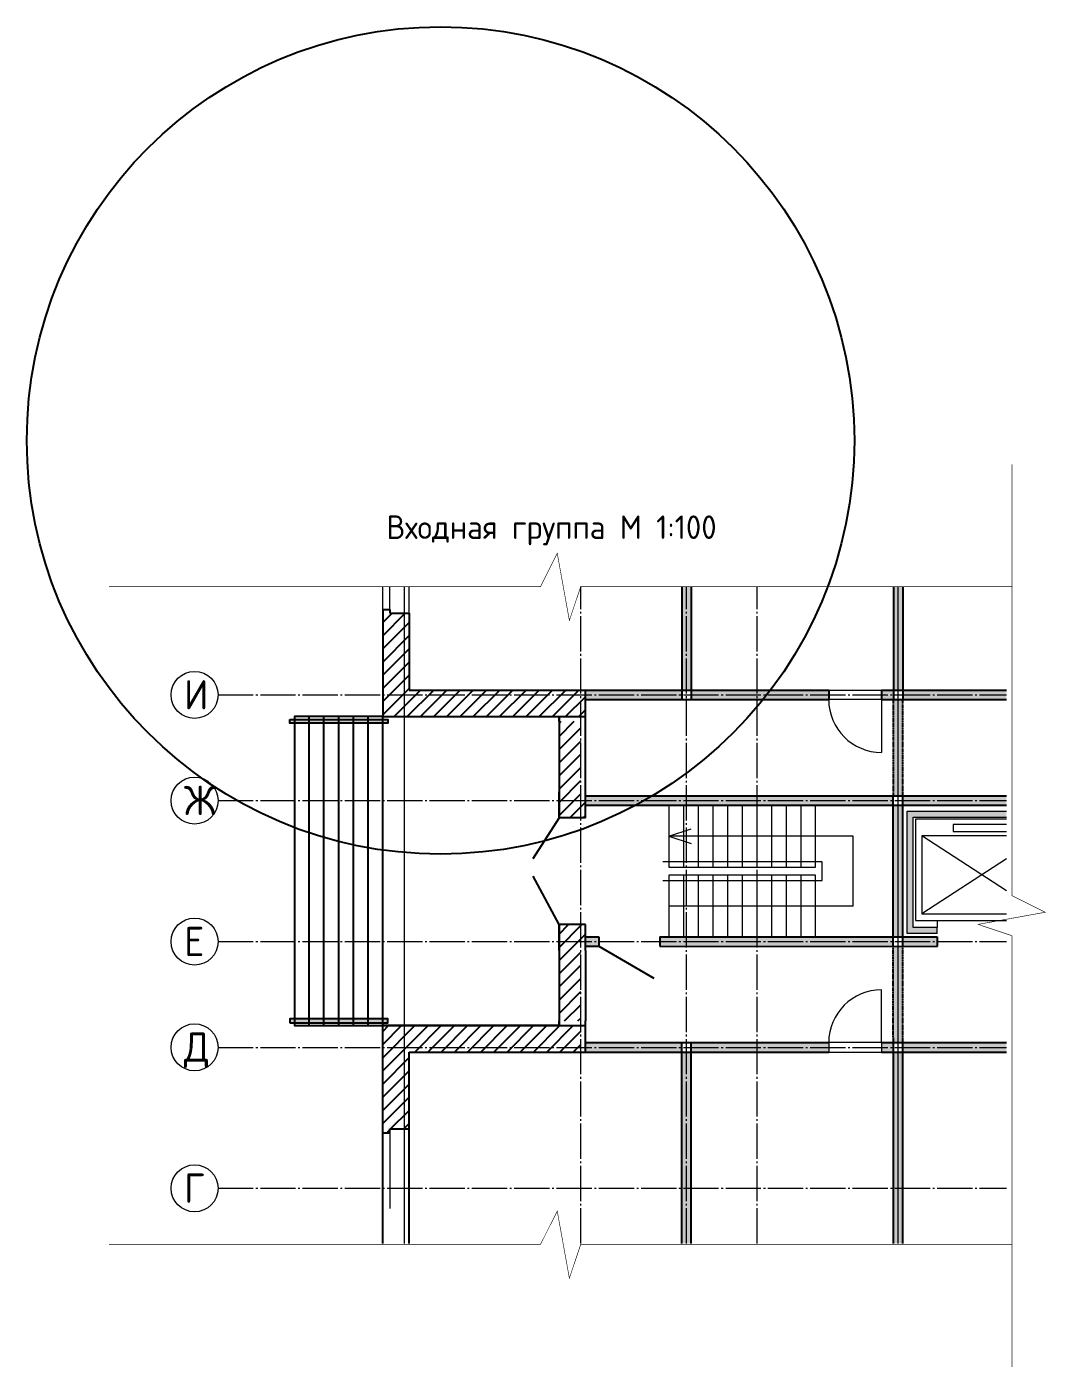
# Model space of a CAD drawing. Header units: millimetres. Extents: x -10163 to 1081624, y -5450 to 230390.
# Drawn here: x 169386 to 186735, y 61788 to 84606 of the extents above; entities that cross this region are included whole.
import ezdxf

# ---------------------------------------------------------------- set-up
doc = ezdxf.new("R2010")
doc.units = ezdxf.units.MM
doc.linetypes.add('DASHED', pattern=[7, 5, -2, 0])
doc.linetypes.add('Штрих-пунктир', pattern=[24, 20, -1.5, 1, -1.5])
for name, color, linetype in [('0шибки', 220, 'Continuous'), ('Лестница', 7, 'Continuous'), ('ЛИФТ', 10, 'Continuous'), ('норм двкри', 60, 'Continuous'), ('Оси 2', 253, 'Continuous'), ('Покрытия', 50, 'Continuous'), ('ПРОЁМЫ', 134, 'Continuous'), ('Стены', 40, 'Continuous')]:
    doc.layers.add(name, color=color, linetype=linetype)
doc.layers.add('Окна', color=130, linetype='Continuous', lineweight=5, transparency=0.5)
doc.styles.add('ГОСТ', font='GOST Common.ttf', dxfattribs={"height": 400})

msp = doc.modelspace()

# ---------------------------------------------------------------- hatches: boundary and pattern name
at = {"layer": 'Лестница', "lineweight": 9}
h = msp.add_hatch(color=256, dxfattribs=at)
h.dxf.hatch_style = 1
h.paths.add_polyline_path([(186059.305, 71152.56), (186059.305, 71252.56), (184370.218, 71252.56), (184370.218, 69172.56), (184880.218, 69172.56), (184880.218, 69272.56), (184470.218, 69272.56), (184470.218, 71152.56)])
at = {"layer": 'ПРОЁМЫ', "ltscale": 10}
h = msp.add_hatch(color=256, dxfattribs=at)
h.dxf.hatch_style = 1
h.paths.add_polyline_path([(180533.458, 67232.56), (178893.458, 67232.56), (178893.458, 67152.56), (180533.458, 67152.56)])
h.paths.add_polyline_path([(180533.458, 67312.56), (178893.458, 67312.56), (178893.458, 67232.56), (180533.458, 67232.56)])
h.paths.add_polyline_path([(181813.458, 67232.56), (180693.458, 67232.56), (180693.458, 67152.56), (181813.458, 67152.56)])
h.paths.add_polyline_path([(181813.458, 67312.56), (180693.458, 67312.56), (180693.458, 67232.56), (181813.458, 67232.56)])
h.paths.add_polyline_path([(180693.458, 67152.56), (180613.458, 67152.56), (180613.458, 63893.825), (180693.458, 63893.825)])
h.paths.add_polyline_path([(180613.458, 67152.56), (180533.458, 67152.56), (180533.458, 63893.825), (180613.458, 63893.825)])
h.paths.add_polyline_path([(183033.458, 67232.56), (181813.458, 67232.56), (181813.458, 67152.56), (183033.458, 67152.56)])
h.paths.add_polyline_path([(183033.458, 67312.56), (181813.458, 67312.56), (181813.458, 67232.56), (183033.458, 67232.56)])
h.paths.add_polyline_path([(184133.458, 67232.56), (183933.458, 67232.56), (183933.458, 67152.56), (184133.458, 67152.56)])
h.paths.add_polyline_path([(184133.458, 67312.56), (183933.458, 67312.56), (183933.458, 67232.56), (184133.458, 67232.56)])
h.paths.add_polyline_path([(186059.305, 67232.56), (184292.639, 67232.56), (184292.648, 67152.56), (185413.458, 67152.56), (186059.305, 67152.56)])
h.paths.add_polyline_path([(186059.305, 67312.56), (184292.63, 67312.56), (184292.639, 67232.56), (186059.305, 67232.56)])
h.paths.add_polyline_path([(184292.648, 67152.56), (184213.458, 67152.56), (184213.458, 63893.825), (184293.023, 63893.825)])
h.paths.add_polyline_path([(184213.458, 67152.56), (184133.458, 67152.56), (184133.458, 63893.825), (184213.458, 63893.825)])
h.paths.add_polyline_path([(184292.63, 68950.889), (184213.458, 68950.915), (184213.458, 67312.56), (184292.63, 67312.56)])
h.paths.add_polyline_path([(184213.458, 68950.915), (184132.63, 68950.941), (184133.458, 67312.56), (184213.458, 67312.56)])
h.paths.add_polyline_path([(184880.173, 69032.56), (184293.141, 69032.56), (184293.158, 68950.889), (184880.147, 68950.7)])
h.paths.add_polyline_path([(184880.199, 69112.56), (184293.125, 69112.56), (184293.141, 69032.56), (184880.173, 69032.56)])
h.paths.add_polyline_path([(184292.663, 71352.56), (184213.458, 71352.56), (184213.458, 69112.56), (184293.125, 69112.56)])
h.paths.add_polyline_path([(184213.458, 71352.56), (184133.103, 71352.56), (184132.662, 69112.56), (184213.458, 69112.56)])
h.paths.add_polyline_path([(184132.662, 69112.56), (181813.458, 69112.56), (181813.458, 69032.56), (184132.646, 69032.56)])
h.paths.add_polyline_path([(184132.646, 69032.56), (181813.458, 69032.56), (181813.458, 68951.688), (184132.63, 68950.941)])
h.paths.add_polyline_path([(181813.458, 69032.56), (180613.458, 69032.56), (180613.458, 68952.075), (181813.458, 68951.688)])
h.paths.add_polyline_path([(181813.458, 69112.56), (180613.458, 69112.56), (180613.458, 69032.56), (181813.458, 69032.56)])
h.paths.add_polyline_path([(180613.458, 71432.56), (178893.458, 71432.56), (178893.458, 71352.56), (180613.458, 71352.56)])
h.paths.add_polyline_path([(180613.458, 71513.044), (178893.458, 71512.49), (178893.458, 71432.56), (180613.458, 71432.56)])
h.paths.add_polyline_path([(181813.458, 71513.431), (180613.458, 71513.044), (180613.458, 71432.56), (181813.458, 71432.56)])
h.paths.add_polyline_path([(181813.458, 71432.56), (180613.458, 71432.56), (180613.458, 71352.56), (181813.458, 71352.56)])
h.paths.add_polyline_path([(184133.119, 71432.56), (181813.458, 71432.56), (181813.458, 71352.56), (184133.103, 71352.56)])
h.paths.add_polyline_path([(184133.135, 71514.179), (181813.458, 71513.431), (181813.458, 71432.56), (184133.119, 71432.56)])
h.paths.add_polyline_path([(186059.305, 71432.56), (184292.647, 71432.56), (184292.663, 71352.56), (186059.305, 71352.56)])
h.paths.add_polyline_path([(186059.305, 71514.8), (184292.63, 71514.23), (184292.647, 71432.56), (186059.305, 71432.56)])
h.paths.add_polyline_path([(184293.458, 73152.56), (184213.458, 73152.56), (184213.458, 71514.205), (184292.63, 71514.23)])
h.paths.add_polyline_path([(184213.458, 73152.56), (184133.458, 73152.56), (184133.455, 73139.065), (184133.979, 71514.179), (184213.458, 71514.205)])
h.paths.add_polyline_path([(186059.305, 73232.56), (184293.458, 73232.56), (184293.458, 73152.56), (186059.305, 73152.56)])
h.paths.add_polyline_path([(186059.305, 73312.56), (185513.458, 73312.56), (184293.458, 73312.56), (184293.458, 73232.56), (186059.305, 73232.56)])
h.paths.add_polyline_path([(184213.458, 75076.681), (184133.458, 75076.681), (184133.458, 73312.56), (184213.458, 73312.56)])
h.paths.add_polyline_path([(184293.458, 75076.681), (184213.458, 75076.681), (184213.458, 73312.56), (184293.458, 73312.56)])
h.paths.add_polyline_path([(184133.458, 73232.56), (183933.458, 73232.56), (183933.458, 73152.56), (184133.458, 73152.56)])
h.paths.add_polyline_path([(184133.458, 73312.56), (183933.458, 73312.56), (183933.458, 73232.56), (184133.458, 73232.56)])
h.paths.add_polyline_path([(183033.458, 73232.56), (181813.458, 73232.56), (181813.458, 73152.56), (183033.458, 73152.56)])
h.paths.add_polyline_path([(183033.458, 73312.56), (181813.458, 73312.56), (181813.458, 73232.56), (183033.458, 73232.56)])
h.paths.add_polyline_path([(181813.458, 73232.56), (180693.458, 73232.56), (180693.458, 73152.56), (181813.458, 73152.56)])
h.paths.add_polyline_path([(181813.458, 73312.56), (180693.458, 73312.56), (180693.458, 73232.56), (181813.458, 73232.56)])
h.paths.add_polyline_path([(180613.458, 75076.681), (180533.458, 75076.681), (180533.458, 73312.56), (180613.458, 73312.56)])
h.paths.add_polyline_path([(180693.458, 75076.681), (180613.458, 75076.681), (180613.458, 73312.56), (180693.458, 73312.56)])
h.paths.add_polyline_path([(180533.458, 73312.56), (178893.458, 73312.56), (178893.458, 73232.56), (180533.458, 73232.56)])
h.paths.add_polyline_path([(180533.458, 73232.56), (178893.458, 73232.56), (178893.458, 73152.56), (180533.458, 73152.56)])
h.paths.add_polyline_path([(180159.567, 69032.56), (180159.567, 68952.221), (180613.458, 68952.075), (180613.458, 69032.56)])
h.paths.add_polyline_path([(179121.051, 68952.556), (179121.051, 69032.56), (178893.458, 69032.56), (178893.458, 68952.63)])
h.paths.add_polyline_path([(180159.567, 69112.56), (180159.567, 69032.56), (180613.458, 69032.56), (180613.458, 69112.56)])
h.paths.add_polyline_path([(179121.051, 69032.56), (179121.051, 69112.56), (178893.458, 69112.56), (178893.458, 69032.56)])
h = msp.add_hatch(dxfattribs=at)
h.set_pattern_fill('ANSI31', color=256, scale=50)
h.set_pattern_definition([(45, (-64707.14, 1e-11), (-112.2532, 112.2532), [])])
h.paths.add_polyline_path([(175813.458, 74622.56), (175563.458, 74622.56), (175563.458, 74687.56), (175443.458, 74687.56), (175443.458, 73232.56), (175813.458, 73232.56)])
h.paths.add_polyline_path([(175813.458, 73232.56), (175443.458, 73232.56), (175443.458, 72862.56), (175813.458, 72862.56)])
h.paths.add_polyline_path([(178813.458, 73312.56), (175893.458, 73312.56), (175893.458, 74622.56), (175813.458, 74622.56), (175813.458, 73232.56), (178813.458, 73232.56)])
h.paths.add_polyline_path([(178813.458, 73232.56), (175813.458, 73232.56), (175813.458, 72862.56), (176423.458, 72862.56), (178813.458, 72862.56)])
h.paths.add_polyline_path([(178893.458, 73232.56), (178813.458, 73232.56), (178813.458, 72862.56), (178893.458, 72862.56)])
h.paths.add_polyline_path([(178893.458, 73312.56), (178813.458, 73312.56), (178813.458, 73232.56), (178893.458, 73232.56)])
h.paths.add_polyline_path([(178893.458, 72862.56), (178813.458, 72862.56), (178813.458, 72782.56), (178893.458, 72782.56)])
h.paths.add_polyline_path([(178813.458, 72862.56), (178443.458, 72862.56), (178443.458, 72782.56), (178813.458, 72782.56)], flags=17)
h.paths.add_polyline_path([(178813.458, 72862.56), (178443.458, 72862.56), (178443.458, 71432.56), (178813.458, 71432.56)])
h.paths.add_polyline_path([(178813.458, 69032.56), (178443.458, 69032.56), (178443.458, 67602.56), (178813.458, 67602.56)])
h.paths.add_polyline_path([(178813.458, 67602.56), (175813.458, 67602.56), (175813.458, 67232.56), (178813.458, 67232.56)])
h.paths.add_polyline_path([(178813.458, 67682.56), (178443.458, 67682.56), (178443.458, 67602.56), (178813.458, 67602.56)], flags=17)
h.paths.add_polyline_path([(178813.458, 67232.56), (175813.458, 67232.56), (175813.458, 65842.56), (175893.458, 65842.56), (175893.458, 67152.56), (178813.458, 67152.56)])
h.paths.add_polyline_path([(175813.458, 67232.56), (175443.458, 67232.56), (175443.458, 65777.56), (175563.458, 65777.56), (175563.458, 65842.56), (175813.458, 65842.56)])
h.paths.add_polyline_path([(175813.458, 67602.56), (175443.458, 67602.56), (175443.458, 67232.56), (175813.458, 67232.56)])
h.paths.add_polyline_path([(178813.458, 69322.19), (178443.458, 69322.19), (178443.458, 69032.56), (178813.458, 69032.56)])
h.paths.add_polyline_path([(178443.458, 71138.046), (178813.458, 71138.046), (178813.458, 71432.56), (178443.458, 71432.56)])
h.paths.add_polyline_path([(178813.458, 71138.046), (178893.458, 71138.046), (178893.458, 71432.56), (178813.458, 71432.56)])
h.paths.add_polyline_path([(178893.458, 69322.19), (178813.458, 69322.19), (178813.458, 69032.56), (178893.458, 69032.56)])
h = msp.add_hatch(color=256, dxfattribs=at)
h.dxf.hatch_style = 1
h.paths.add_polyline_path([(173943.458, 72813.895), (173863.198, 72813.895), (173863.198, 72749.293), (173943.458, 72749.293)])
h.paths.add_polyline_path([(174193.458, 72813.895), (173943.458, 72813.895), (173943.458, 72749.293), (174193.458, 72749.293)])
h.paths.add_polyline_path([(174443.458, 72813.895), (174193.458, 72813.895), (174193.458, 72749.293), (174443.458, 72749.293)])
h.paths.add_polyline_path([(174693.458, 72813.895), (174443.458, 72813.895), (174443.458, 72749.293), (174693.458, 72749.293)])
h.paths.add_polyline_path([(174943.458, 72813.895), (174693.458, 72813.895), (174693.458, 72749.293), (174943.458, 72749.293)])
h.paths.add_polyline_path([(175193.458, 72813.895), (174943.458, 72813.895), (174943.458, 72749.293), (175193.458, 72749.293)])
h.paths.add_polyline_path([(175443.458, 72813.895), (175193.458, 72813.895), (175193.458, 72749.293), (175443.458, 72749.293)])
h.paths.add_polyline_path([(175528.46, 72813.895), (175443.458, 72813.895), (175443.458, 72749.293), (175528.46, 72749.293)])
h = msp.add_hatch(color=256, dxfattribs=at)
h.dxf.hatch_style = 1
h.paths.add_polyline_path([(173943.458, 67651.224), (173863.198, 67651.224), (173863.198, 67715.827), (173943.458, 67715.827)])
h.paths.add_polyline_path([(174193.458, 67651.224), (173943.458, 67651.224), (173943.458, 67715.827), (174193.458, 67715.827)])
h.paths.add_polyline_path([(174443.458, 67651.224), (174193.458, 67651.224), (174193.458, 67715.827), (174443.458, 67715.827)])
h.paths.add_polyline_path([(174693.458, 67651.224), (174443.458, 67651.224), (174443.458, 67715.827), (174693.458, 67715.827)])
h.paths.add_polyline_path([(174943.458, 67651.224), (174693.458, 67651.224), (174693.458, 67715.827), (174943.458, 67715.827)])
h.paths.add_polyline_path([(175193.458, 67651.224), (174943.458, 67651.224), (174943.458, 67715.827), (175193.458, 67715.827)])
h.paths.add_polyline_path([(175443.458, 67651.224), (175193.458, 67651.224), (175193.458, 67715.827), (175443.458, 67715.827)])
h.paths.add_polyline_path([(175528.46, 67651.224), (175443.458, 67651.224), (175443.458, 67715.827), (175528.46, 67715.827)])

# ---------------------------------------------------------------- linework, layer by layer
at = {"layer": '0шибки'}
msp.add_circle((176427.746, 77564.018), 7041.942, dxfattribs=at)
at = {"layer": 'Лестница', "lineweight": 9}
for p, q in [((180560.218, 71352.56), (180560.218, 70302.56)), ((180810.218, 71352.56), (180810.218, 70302.56)), ((181060.218, 71352.56), (181060.218, 70302.56)), ((181310.218, 71352.56), (181310.218, 70302.56)), ((181560.218, 71352.56), (181560.218, 70302.56)), ((181810.218, 71352.56), (181810.218, 70302.56)), ((182060.218, 71352.56), (182060.218, 70302.56)), ((182310.218, 71352.56), (182310.218, 70302.56)), ((182560.218, 71352.56), (182560.218, 70302.56)), ((180310.218, 70827.56), (180690.218, 70952.56)), ((183450.218, 70827.56), (180310.218, 70827.56)), ((180310.218, 70827.56), (180690.218, 70702.56)), ((183450.218, 69637.56), (183450.218, 70827.56)), ((182920.218, 70392.56), (180210.218, 70392.56)), ((182920.218, 70072.56), (182920.218, 70392.56)), ((180210.218, 70072.56), (182920.218, 70072.56)), ((180560.218, 70162.56), (180560.218, 69112.56)), ((180810.218, 70162.56), (180810.218, 69112.56)), ((181060.218, 70162.56), (181060.218, 69112.56)), ((181310.218, 70162.56), (181310.218, 69112.56)), ((181560.218, 70162.56), (181560.218, 69112.56)), ((181810.218, 70162.56), (181810.218, 69112.56)), ((182060.218, 70162.56), (182060.218, 69112.56)), ((182310.218, 70162.56), (182310.218, 69112.56)), ((182560.218, 70162.56), (182560.218, 69112.56)), ((183450.218, 69637.56), (180310.218, 69637.56)), ((184880.218, 69172.56), (184880.218, 69272.56))]:
    msp.add_line(p, q, dxfattribs=at)
for points in [[(182810.218, 70302.56), (182810.218, 71352.56), (180310.218, 71352.56), (180310.218, 70302.56)], [(182810.218, 69112.56), (182810.218, 70162.56), (180310.218, 70162.56), (180310.218, 69112.56)]]:
    msp.add_lwpolyline(points, close=True, dxfattribs=at)
for points in [[(184880.218, 69172.56), (184370.218, 69172.56), (184370.218, 71252.56), (186059.305, 71252.56)], [(184880.218, 69272.56), (184470.218, 69272.56), (184470.218, 71152.56), (186059.305, 71152.56)]]:
    msp.add_lwpolyline(points, dxfattribs=at)
at = {"layer": 'ЛИФТ', "lineweight": 9}
for p, q in [((186059.305, 69899.078), (184619.233, 70832.151)), ((186059.305, 70438.957), (184619.233, 69505.884)), ((184880.218, 69390.555), (184880.218, 69272.56))]:
    msp.add_line(p, q, dxfattribs=at)
for points in [[(186059.305, 71116.806), (184513.014, 71116.806), (184513.014, 69390.555), (186059.305, 69390.555)], [(186059.305, 71026.365), (185151.579, 71026.365), (185151.579, 70904.287), (186059.305, 70904.287)], [(186059.305, 70832.151), (184619.233, 70832.151), (184619.233, 69505.884), (186059.305, 69505.884)]]:
    msp.add_lwpolyline(points, dxfattribs=at)
at = {"layer": 'норм двкри', "lineweight": 9}
for p, q in [((183033.458, 73312.56), (183933.458, 73312.56)), ((183033.458, 73152.56), (183033.458, 73312.56)), ((183933.458, 73312.56), (183933.458, 73152.56)), ((183933.458, 73152.56), (183033.458, 73152.56)), ((183933.458, 73152.56), (183933.458, 72252.56)), ((183933.458, 67312.56), (183933.458, 68212.56)), ((183933.458, 67312.56), (183033.458, 67312.56)), ((183033.458, 67312.56), (183033.458, 67152.56)), ((183033.458, 67152.56), (183933.458, 67152.56)), ((183933.458, 67312.56), (183933.458, 67232.56)), ((183933.458, 67232.56), (183933.458, 67152.56))]:
    msp.add_line(p, q, dxfattribs=at)
for centre, start, end in [((183933.458, 73152.56), 180, 270), ((183933.458, 67312.56), 90, 180)]:
    msp.add_arc(centre, 900, start, end, dxfattribs=at)
at = {"layer": 'Окна', "lineweight": 9}
for p, q in [((175443.458, 74687.56), (175443.458, 75076.681)), ((175563.458, 74687.56), (175563.458, 75076.681)), ((175893.458, 74622.56), (175893.458, 75076.681)), ((175443.458, 74687.56), (175563.458, 74687.56)), ((175563.458, 74687.56), (175563.458, 74622.56)), ((175893.458, 74622.56), (175563.458, 74622.56)), ((175443.458, 65777.56), (175443.458, 64487.56)), ((175563.458, 65777.56), (175563.458, 64487.56)), ((175893.458, 65842.56), (175893.458, 64422.56))]:
    msp.add_line(p, q, dxfattribs=at)
at = {"layer": 'Оси 2', "linetype": 'Штрих-пунктир', "lineweight": 9}
for p, q in [((175813.458, 63893.825), (175813.458, 75076.681)), ((175813.458, 63893.825), (175813.458, 75076.681)), ((184213.458, 63893.825), (184213.458, 75076.681)), ((184213.458, 63893.825), (184213.458, 75076.681))]:
    msp.add_line(p, q, dxfattribs=at)
at = {"layer": 'Оси 2', "linetype": 'Штрих-пунктир', "lineweight": 9, "ltscale": 30}
for p, q in [((178813.458, 63893.825), (178813.458, 75076.681)), ((178813.458, 63893.825), (178813.458, 75076.681)), ((180613.458, 63893.825), (180613.458, 75076.681)), ((180613.458, 63893.825), (180613.458, 75076.681)), ((181813.458, 63893.825), (181813.458, 75076.681)), ((181813.458, 63893.825), (181813.458, 75076.681)), ((172640.218, 73232.56), (186059.305, 73232.56)), ((172640.218, 73232.56), (186059.305, 73232.56)), ((172640.218, 71432.56), (186059.305, 71432.56)), ((172640.218, 71432.56), (186059.305, 71432.56)), ((172640.218, 69032.56), (186059.305, 69032.56)), ((172640.218, 69032.56), (186059.305, 69032.56)), ((172640.218, 67232.56), (186059.305, 67232.56)), ((172640.218, 67232.56), (186059.305, 67232.56)), ((172640.218, 64832.56), (186059.305, 64832.56)), ((172640.218, 64832.56), (186059.305, 64832.56))]:
    msp.add_line(p, q, dxfattribs=at)
at = {"layer": 'Оси 2', "lineweight": 9}
for centre in [(172240.218, 73232.56), (172240.218, 73232.56), (172240.218, 71432.56), (172240.218, 71432.56), (172240.218, 69032.56), (172240.218, 69032.56), (172240.218, 67232.56), (172240.218, 67232.56), (172240.218, 64832.56), (172240.218, 64832.56)]:
    msp.add_circle(centre, 400, dxfattribs=at)
at = {"layer": 'ПРОЁМЫ', "ltscale": 10}
for p, q in [((174193.458, 67602.56), (174193.458, 72862.56)), ((174443.458, 67602.56), (174443.458, 72862.56)), ((174693.458, 67602.56), (174693.458, 72862.56)), ((174943.458, 67602.56), (174943.458, 72862.56)), ((175193.458, 67602.56), (175193.458, 72862.56)), ((178893.458, 71582.56), (178893.458, 72782.56)), ((178443.458, 71138.046), (177997.702, 70441.81)), ((178893.458, 71138.046), (178443.458, 71138.046)), ((178443.458, 69322.19), (178002.91, 70145.105)), ((178893.458, 69322.19), (178443.458, 69322.19)), ((179121.051, 69112.56), (179121.051, 68952.556)), ((179121.051, 68952.556), (180054.666, 68408.288)), ((180159.567, 69112.56), (180159.567, 68952.221)), ((178443.458, 68882.56), (178443.458, 67682.56)), ((178893.458, 68882.56), (178893.458, 67682.56))]:
    msp.add_line(p, q, dxfattribs=at)
at = {"layer": 'ПРОЁМЫ', "ltscale": 10, "const_width": 10}
for points in [[(186153.084, 77160.025), (186153.084, 69815.69), (186719.196, 69532.31), (185576.113, 69325.918), (186153.084, 69132.249), (186153.084, 61792.623)], [(170785.682, 75076.681), (178130.017, 75076.681), (178413.397, 75642.794), (178619.788, 74499.711), (178813.458, 75076.681), (186153.084, 75076.681)], [(170785.682, 63879.814), (178130.017, 63879.814), (178413.397, 64445.926), (178619.788, 63302.843), (178813.458, 63879.814), (186153.084, 63879.814)]]:
    msp.add_lwpolyline(points, dxfattribs=at)
at = {"layer": 'ПРОЁМЫ', "ltscale": 10}
for points in [[(173863.198, 72813.895), (175528.46, 72813.895), (175528.46, 72749.293), (173863.198, 72749.293)], [(175443.458, 72862.56), (173943.458, 72862.56), (173943.458, 67602.56), (175443.458, 67602.56)], [(173863.198, 67651.224), (175528.46, 67651.224), (175528.46, 67715.827), (173863.198, 67715.827)]]:
    msp.add_lwpolyline(points, close=True, dxfattribs=at)
msp.add_lwpolyline([(178443.458, 69322.19), (178443.458, 67602.56), (175443.458, 67602.56), (175443.458, 72862.56), (178443.458, 72862.56), (178443.458, 71138.046)], dxfattribs=at)
at = {"layer": 'Стены', "lineweight": -3}
for p, q in [((180533.458, 75076.681), (180533.458, 73152.56)), ((175443.458, 74687.56), (175563.458, 74687.56)), ((175563.458, 74687.56), (175563.458, 74622.56)), ((175563.458, 74622.56), (175893.458, 74622.56)), ((175893.458, 74622.56), (175893.458, 73312.56)), ((183033.458, 73312.56), (183033.458, 73152.56)), ((183933.458, 73312.56), (183933.458, 73152.56)), ((184133.455, 73139.065), (184133.458, 73152.56)), ((184132.63, 68950.941), (184133.135, 71514.179)), ((184293.158, 68950.889), (184292.63, 71514.23)), ((184880.199, 69112.56), (184880.147, 68950.7)), ((180533.458, 63893.825), (180533.458, 67312.56)), ((175443.458, 65777.56), (175563.458, 65777.56)), ((175563.458, 65777.56), (175563.458, 65842.56)), ((175563.458, 65842.56), (175893.458, 65842.56))]:
    msp.add_line(p, q, dxfattribs=at)
at = {"layer": 'Стены', "linetype": 'Continuous', "lineweight": -3}
for p, q in [((180693.458, 75076.681), (180693.458, 73152.56)), ((184133.458, 75076.681), (184133.458, 73152.56)), ((184293.458, 75076.681), (184293.458, 73152.56)), ((178893.458, 72782.56), (178893.458, 73312.56)), ((184213.458, 73312.56), (185513.458, 73312.56)), ((185513.458, 73312.56), (186059.305, 73312.56)), ((175443.458, 73232.56), (175443.458, 72862.56)), ((178893.458, 73152.56), (183033.458, 73152.56)), ((183933.458, 73152.56), (184133.458, 73152.56)), ((184133.458, 73152.56), (186059.305, 73152.56)), ((178443.458, 72782.56), (178443.458, 72862.56)), ((178443.458, 71138.046), (178443.458, 71582.56)), ((178893.458, 71138.046), (178893.458, 71582.56)), ((178893.458, 71512.49), (186059.305, 71514.8)), ((178893.458, 71352.56), (186059.305, 71352.56)), ((178443.458, 68882.56), (178443.458, 69322.19)), ((178893.458, 68882.56), (178893.458, 69322.19)), ((178893.458, 69112.56), (179121.051, 69112.56)), ((178893.458, 68952.63), (179121.051, 68952.556)), ((180159.567, 69112.56), (184880.199, 69112.56)), ((180159.567, 68952.221), (184880.147, 68950.7)), ((175443.458, 67232.56), (175443.458, 67602.56)), ((178443.458, 67602.56), (178443.458, 67682.56)), ((178893.458, 67152.56), (178893.458, 67682.56)), ((178893.458, 67312.56), (183033.458, 67312.56)), ((180693.458, 63893.825), (180693.458, 67312.56)), ((183933.458, 67312.56), (186059.305, 67312.56)), ((184133.458, 63893.825), (184133.458, 67312.56)), ((184213.458, 67152.56), (185413.458, 67152.56)), ((184293.023, 63893.825), (184292.63, 67312.56)), ((185413.458, 67152.56), (186059.305, 67152.56))]:
    msp.add_line(p, q, dxfattribs=at)
at = {"layer": 'Стены', "linetype": 'DASHED', "lineweight": -3}
for p, q in [((184133.979, 71514.179), (184133.455, 73139.065)), ((184292.63, 71514.23), (184293.458, 73152.56)), ((184133.458, 67312.56), (184132.63, 68950.941)), ((184292.63, 67312.56), (184292.63, 68951.014))]:
    msp.add_line(p, q, dxfattribs=at)
at = {"layer": 'Стены', "linetype": 'Continuous', "lineweight": -3}
for points in [[(175443.458, 74687.56), (175443.458, 73232.56)], [(175893.458, 74622.56), (175893.458, 73312.56)], [(175893.458, 73312.56), (183033.458, 73312.56)], [(183933.458, 73312.56), (184213.458, 73312.56)], [(175443.458, 72862.56), (178893.458, 72862.56)], [(175443.458, 72862.56), (176423.458, 72862.56)], [(175443.458, 67602.56), (178893.458, 67602.56)], [(175443.458, 67602.56), (176423.458, 67602.56)], [(175443.458, 63893.825), (175443.458, 67232.56)], [(175893.458, 63893.825), (175893.458, 67152.56)], [(175893.458, 67152.56), (183033.458, 67152.56)], [(183933.458, 67152.56), (184213.458, 67152.56)]]:
    msp.add_lwpolyline(points, dxfattribs=at)
at = {"layer": 'Стены', "lineweight": -3}
for points in [[(178443.458, 71138.046), (178443.458, 71582.56)], [(178443.458, 68882.56), (178443.458, 69322.19)]]:
    msp.add_lwpolyline(points, dxfattribs=at)

# ---------------------------------------------------------------- texts
at = {"layer": 'Оси 2', "lineweight": 9, "char_height": 500, "attachment_point": 1, "style": 'ГОСТ'}
for s, insert in [('И', (172060.853, 73486.282)), ('Ж', (172060.853, 71686.282)), ('Е', (172060.853, 69286.282)), ('Д', (172060.853, 67486.282)), ('Г', (172060.853, 65086.282))]:
    msp.add_mtext_dynamic_manual_height_columns(s, width=529.33393, gutter_width=12.5, heights=[0], dxfattribs=dict(at, insert=insert))
at = {"layer": 'Покрытия', "lineweight": 9, "insert": (175505.899, 76287.484), "char_height": 400, "attachment_point": 1, "style": 'ГОСТ'}
msp.add_mtext_dynamic_manual_height_columns('Входная группа М 1:100', width=11750, gutter_width=2000, heights=[0], dxfattribs=at)

doc.saveas('drawing.dxf')
